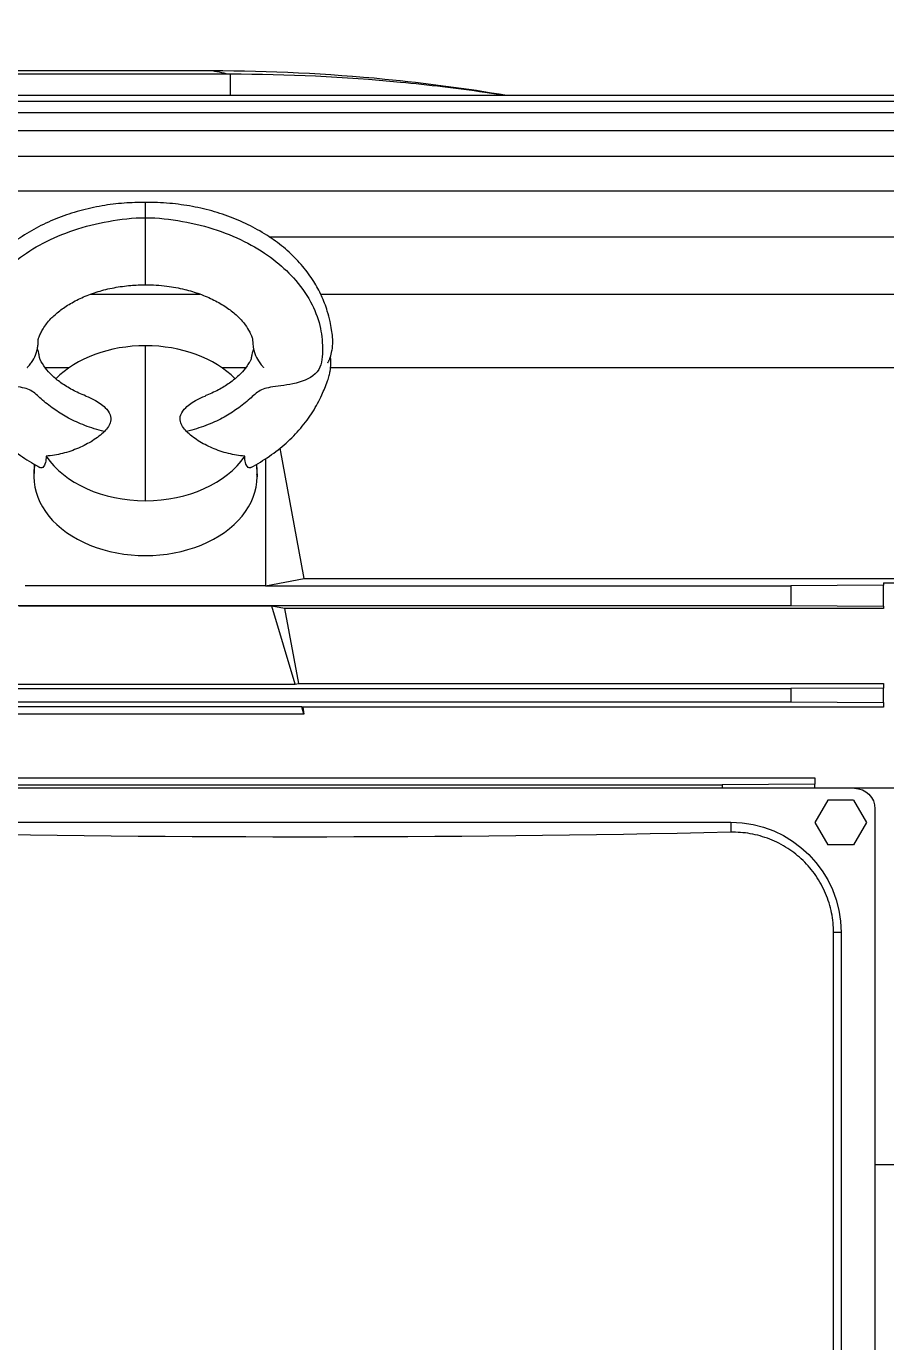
# Model space of a CAD drawing. Header units: millimetres. Extents: x -2122 to 22797, y 3569 to 89276.
# Drawn here: x 21442.6 to 21692.9, y 9208.1 to 9591.1 of the extents above; entities that cross this region are included whole.
import ezdxf

# ---------------------------------------------------------------- set-up
doc = ezdxf.new("R2010")
doc.units = ezdxf.units.MM
doc.header["$LTSCALE"] = 20
doc.layers.add('IA-DIM', color=7, linetype='Continuous')
doc.layers.add('IA-TRAZ', color=8, linetype='Continuous', lineweight=5)
doc.styles.add('ING-AMB', font='romans.shx', dxfattribs={"width": 0.75, "oblique": 15})
doc.dimstyles.new('ING-AMB 20', dxfattribs={"dimscale": 20, "dimtxt": 3, "dimasz": 2.5, "dimexe": 1, "dimexo": 1, "dimgap": 1, "dimtad": 1, "dimdec": 0, "dimzin": 0, "dimdsep": 46, "dimtxsty": 'ING-AMB', "dimcen": 0.1, "dimclrd": 7, "dimclre": 7, "dimclrt": 2, "dimadec": 0, "dimazin": 0, "dimtfac": 1, "dimtdec": 0, "dimtmove": 0, "dimatfit": 0, "dimfxl": 1.25, "dimtolj": 1, "dimtzin": 0, "dimarcsym": 1})

# ---------------------------------------------------------------- blocks, each defined once
blk = doc.blocks.new('A$C9f9da7af')
at = {"color": 0, "linetype": 'Continuous', "lineweight": 0}
for p, q in [((-1960.69, -2847.22), (-1960.69, -2308.08)), ((-1943.98, -2862.23), (-1943.98, -2308.1)), ((-1930.63, -2938.43), (-1930.63, -2308.11)), ((-1920.5, -2938.42), (-1920.5, -2308.12)), ((-1913.03, -2938.42), (-1913.03, -2308.12)), ((-1907.82, -2938.42), (-1907.82, -2308.13)), ((-1904.47, -2938.42), (-1904.47, -2308.13)), ((-1902.75, -2940.27), (-1902.75, -2306.27)), ((-1982.09, -2844.32), (-1982.09, -2383.27)), ((-2043.48, -2852.05), (-2043.48, -2604.01)), ((-2044.82, -2683.27), (-2044.82, -2633.27)), ((-2214.2, -2685.77), (-2214.2, -2663.27)), ((-2104.52, -2703.27), (-2104.52, -2663.27)), ((-2080.96, -2683.27), (-2080.96, -2852.47)), ((-2079.62, -2683.27), (-2080.96, -2683.27)), ((-2079.45, -2710.27), (-2079.62, -2683.27)), ((-2079.62, -2683.27), (-2075.42, -2683.27)), ((-2075.42, -2683.27), (-2075.59, -2710.27)), ((-2074.08, -2683.27), (-2075.42, -2683.27)), ((-2074.08, -2853.73), (-2074.08, -2683.27)), ((-2052.21, -2683.27), (-2052.21, -2857.73)), ((-2051.58, -2683.27), (-2052.21, -2683.27)), ((-2051.42, -2710.27), (-2051.58, -2683.27)), ((-2051.58, -2683.27), (-2045.46, -2683.27)), ((-2045.46, -2683.27), (-2045.62, -2710.27)), ((-2044.82, -2683.27), (-2045.46, -2683.27)), ((-2110.61, -2685.77), (-2443.59, -2685.77)), ((-2114.61, -2688.27), (-2121.11, -2692.02)), ((-2108.11, -2692.02), (-2114.61, -2688.27)), ((-2121.11, -2692.02), (-2121.11, -2699.52)), ((-2108.11, -2692.02), (-2108.11, -2699.52)), ((-2104.61, -2691.77), (-2104.61, -3014.77)), ((-2146.61, -2695.66), (-2320.68, -2695.66)), ((-2146.61, -2695.66), (-2146.61, -2697.83)), ((-2319.71, -2697.83), (-2146.61, -2697.83)), ((-2114.61, -2703.28), (-2121.11, -2699.52)), ((-2108.11, -2699.52), (-2114.61, -2703.28)), ((-2104.61, -2703.27), (-2103.44, -2703.27)), ((-2103.44, -2703.27), (-2103.6, -2730.27)), ((-2101.54, -2703.27), (-2103.44, -2703.27)), ((-2101.54, -3040.22), (-2101.54, -2703.27)), ((-2079.45, -2938.53), (-2079.45, -2710.27)), ((-2075.59, -2710.27), (-2079.45, -2710.27)), ((-2075.59, -2938.46), (-2075.59, -2710.27)), ((-2051.42, -2938.59), (-2051.42, -2710.27)), ((-2045.62, -2710.27), (-2051.42, -2710.27)), ((-2045.62, -2863.27), (-2045.62, -2710.27)), ((-2114.49, -2727.77), (-2117.41, -2727.77)), ((-2114.49, -2978.77), (-2114.49, -2727.77)), ((-2103.6, -2730.27), (-2104.61, -2730.27)), ((-2103.6, -2938.44), (-2103.6, -2730.27)), ((-2083.05, -2852.09), (-2083.05, -2944.46)), ((-2080.96, -2852.47), (-2083.05, -2852.09)), ((-2083.05, -2852.09), (-2080.91, -2852.73)), ((-2080.96, -2852.47), (-2080.91, -2852.73)), ((-2080.91, -2852.73), (-2080.91, -2943.82)), ((-2074.26, -2854.71), (-2074.08, -2853.73)), ((-2052.21, -2857.73), (-2074.08, -2853.73)), ((-2045.62, -2863.27), (-2043.48, -2852.05)), ((-2043.48, -2852.05), (-2005.51, -2858.99)), ((-2074.26, -2941.83), (-2074.26, -2854.71)), ((-2074.26, -2854.71), (-2051.54, -2861.5)), ((-2052.21, -2857.73), (-2051.54, -2861.5)), ((-2051.54, -2861.5), (-2051.54, -2935.04)), ((-2045.62, -2863.27), (-2045.62, -2933.27)), ((-2008.64, -2863.27), (-2045.62, -2863.27)), ((-2010.26, -2865.9), (-2013.86, -2865.77)), ((-2010.25, -2865.89), (-2013.26, -2865.78)), ((-1982.09, -2876.05), (-1982.09, -2869.02)), ((-1902.75, -2873.46), (-1896.67, -2873.46)), ((-1896.67, -2873.46), (-1896.67, -2964.11)), ((-1895.61, -2956.89), (-1895.61, -2878.85)), ((-1960.69, -2914.19), (-1960.69, -2882.35)), ((-2020.88, -2898.27), (-1975.73, -2898.27)), ((-1982.09, -2927.52), (-1982.09, -2920.49)), ((-2010.26, -2930.64), (-2013.86, -2930.77)), ((-2010.25, -2930.65), (-2013.26, -2930.76))]:
    blk.add_line(p, q, dxfattribs=at)
for centre, radius in [((-2110.61, -2691.77), 6), ((-2146.61, -2727.77), 32.12)]:
    blk.add_arc(centre, radius, 0, 90, dxfattribs=at)
blk.add_ellipse((-1942.48, -2853.27), major_axis=(0, 1000), ratio=0.176327, start_param=1.444965, end_param=1.696628, dxfattribs=at)
at = {"color": 0, "linetype": 'Continuous', "lineweight": 0, "extrusion": (0, 0, -1)}
for centre, major_axis, start_param, end_param in [((-2013.86, -2898.27), (0, -32.5), 0, 3.141593), ((-2013.86, -2898.27), (0, 32.5), 0, 0.026189), ((-1998.3, -2898.27), (0, 31.92), -1.570796, -0.437867), ((-1998.3, -2898.27), (0, -31.92), -2.529908, -1.570796), ((-1998.3, -2898.27), (0, 31.92), -2.703725, -1.570796), ((-1998.3, -2898.27), (0, -31.92), -1.570796, -0.611683), ((-2013.86, -2898.27), (0, -32.5), -0.026189, 0)]:
    blk.add_ellipse(centre, major_axis=major_axis, ratio=0.707107, start_param=start_param, end_param=end_param, dxfattribs=at)
at = {"color": 0, "linetype": 'Continuous', "lineweight": 0}
for points, knots in [([(-2146.61, -2697.83), (-2144.73, -2697.83), (-2142.8, -2698.01), (-2138.95, -2698.79), (-2137.04, -2699.37), (-2133.39, -2700.93), (-2131.64, -2701.89), (-2128.43, -2704.12), (-2126.95, -2705.38), (-2124.36, -2708.05), (-2123.16, -2709.56), (-2121.05, -2712.83), (-2120.14, -2714.59), (-2118.71, -2718.26), (-2118.17, -2720.16), (-2117.51, -2723.99), (-2117.37, -2725.92), (-2117.41, -2727.77)], [0, 0, 0, 0, 0.562569, 0.562569, 1.125139, 1.125139, 1.687708, 1.687708, 2.250277, 2.250277, 2.811294, 2.811294, 3.37231, 3.37231, 3.933326, 3.933326, 4.494343, 4.494343, 4.494343, 4.494343]), ([(-1895.61, -2878.85), (-1895.61, -2862.05), (-1896.42, -2845.25), (-1899.21, -2816.65), (-1900.78, -2804.81), (-1902.75, -2793.03)], [0, 0, 0, 0, 5.040249, 5.040249, 8.62143, 8.62143, 8.62143, 8.62143]), ([(-1902.75, -2794.2), (-1902.48, -2795.94), (-1902.22, -2797.68), (-1900.79, -2807.6), (-1899.81, -2815.8), (-1897.46, -2840.44), (-1896.67, -2856.92), (-1896.67, -2873.46)], [0.01952465, 0.01952465, 0.01952465, 0.01952465, 0.02480999, 0.02480999, 0.04961998, 0.04961998, 0.09923996, 0.09923996, 0.09923996, 0.09923996]), ([(-2011.16, -2867.54), (-2010.17, -2865.68), (-2009.08, -2863.88), (-2006.71, -2860.45), (-2005.43, -2858.82), (-2002.71, -2855.77), (-2001.27, -2854.36), (-1998.25, -2851.77), (-1996.65, -2850.59), (-1993.37, -2848.52), (-1991.67, -2847.64), (-1988.74, -2846.3), (-1987.47, -2845.74), (-1985.45, -2845.05), (-1984.92, -2844.89), (-1983.97, -2844.64), (-1983.56, -2844.55), (-1982.46, -2844.35), (-1981.76, -2844.27), (-1980.43, -2844.24), (-1979.79, -2844.28), (-1979.1, -2844.38), (-1979.04, -2844.39), (-1978.99, -2844.4)], [0, 0, 0, 0, 6.70331, 6.70331, 13.46585, 13.46585, 20.157134, 20.157134, 26.783369, 26.783369, 33.195757, 33.195757, 38.408734, 38.408734, 40.13211, 40.13211, 41.404588, 41.404588, 43.488878, 43.488878, 45.546358, 45.546358, 45.716648, 45.716648, 45.716648, 45.716648]), ([(-1980.75, -2845.17), (-1980.75, -2845.17), (-1980.75, -2845.17), (-1980.75, -2845.17), (-1980.74, -2845.16), (-1980.71, -2845.15), (-1980.7, -2845.14), (-1980.67, -2845.13), (-1980.66, -2845.12), (-1980.6, -2845.09), (-1980.56, -2845.07), (-1980.42, -2845), (-1980.31, -2844.95), (-1980.11, -2844.85), (-1980.01, -2844.81), (-1979.65, -2844.65), (-1979.39, -2844.54), (-1978.52, -2844.23), (-1977.89, -2844.06), (-1976.77, -2843.84), (-1976.27, -2843.78), (-1974.93, -2843.68), (-1974.07, -2843.7), (-1972.49, -2843.82), (-1971.75, -2843.92), (-1970.21, -2844.17), (-1969.43, -2844.34), (-1967.68, -2844.74), (-1966.65, -2845), (-1964.13, -2845.76), (-1962.61, -2846.33), (-1959.72, -2847.66), (-1958.34, -2848.41), (-1955.5, -2850.2), (-1954.04, -2851.27), (-1951.19, -2853.65), (-1949.81, -2854.99), (-1947.19, -2857.86), (-1945.95, -2859.41), (-1943.63, -2862.7), (-1942.54, -2864.45), (-1940.56, -2868.11), (-1939.65, -2870.03), (-1938.04, -2874), (-1937.32, -2876.05), (-1936.1, -2880.26), (-1935.58, -2882.42), (-1934.77, -2886.78), (-1934.47, -2888.99), (-1934.07, -2893.55), (-1933.98, -2895.92), (-1933.98, -2898.27)], [56.273181, 56.273181, 56.273181, 56.273181, 56.304984, 56.304984, 56.474258, 56.474258, 56.558373, 56.558373, 56.642515, 56.642515, 56.812596, 56.812596, 57.152918, 57.152918, 57.492355, 57.492355, 58.333223, 58.333223, 60.307208, 60.307208, 61.821527, 61.821527, 64.346122, 64.346122, 66.748445, 66.748445, 69.656619, 69.656619, 73.472337, 73.472337, 78.956057, 78.956057, 84.36528, 84.36528, 90.565515, 90.565515, 97.053231, 97.053231, 103.629011, 103.629011, 110.325712, 110.325712, 117.064705, 117.064705, 123.831822, 123.831822, 130.607758, 130.607758, 137.348146, 137.348146, 144.416433, 144.416433, 144.416433, 144.416433]), ([(-1938.45, -2898.27), (-1938.45, -2894.66), (-1939.29, -2887.49), (-1941.79, -2877.37), (-1945.61, -2868.4), (-1950.36, -2860.93), (-1956.09, -2854.68), (-1962.57, -2850.03), (-1969.64, -2847.2), (-1976.16, -2846.53), (-1986.08, -2847.07), (-1987.49, -2860.37), (-1988.39, -2864.97), (-1991.33, -2867.9), (-1994.02, -2871.3), (-1996.61, -2875.35), (-1998.83, -2880), (-2000.08, -2883.84), (-2000.63, -2886.04), (-2000.69, -2886.31)], [0, 0, 0, 0, 0.0292678, 0.0579911, 0.0856446, 0.1118316, 0.1363053, 0.1643279, 0.1895917, 0.2124347, 0.2337375, 0.2806189, 0.3077764, 0.3335005, 0.3617153, 0.3863848, 0.4128562, 0.4409003, 0.4448176, 0.4448176, 0.4448176, 0.4448176]), ([(-1957.97, -2898.27), (-1957.97, -2896.19), (-1958.1, -2894.1), (-1958.59, -2890.28), (-1958.91, -2888.52), (-1959.69, -2885.33), (-1960.14, -2883.86), (-1961.17, -2881.01), (-1961.77, -2879.62), (-1963.06, -2877.05), (-1963.76, -2875.86), (-1965.21, -2873.72), (-1965.97, -2872.75), (-1967.54, -2871.01), (-1968.34, -2870.25), (-1969.8, -2869.08), (-1970.46, -2868.64), (-1971.59, -2868), (-1971.99, -2867.79), (-1972.7, -2867.45), (-1972.96, -2867.34), (-1973.39, -2867.16), (-1973.53, -2867.11), (-1973.69, -2867.07), (-1973.61, -2867.08), (-1973.66, -2867.08), (-1973.69, -2867.07), (-1973.79, -2867.07), (-1973.84, -2867.06), (-1974, -2867.06), (-1974.13, -2867.05), (-1974.38, -2867.04), (-1974.51, -2867.03), (-1974.8, -2867.02), (-1974.95, -2867.01), (-1975.31, -2866.98), (-1975.52, -2866.95), (-1976.04, -2866.89), (-1976.34, -2866.84), (-1977.12, -2866.68), (-1977.59, -2866.55), (-1978.77, -2866.14), (-1979.46, -2865.8), (-1980.5, -2865.14), (-1980.87, -2864.87), (-1981.4, -2864.45), (-1981.55, -2864.32), (-1981.78, -2864.11), (-1981.86, -2864.05), (-1981.95, -2863.96), (-1981.97, -2863.94), (-1982.01, -2863.91), (-1982.02, -2863.89), (-1982.04, -2863.87), (-1982.05, -2863.86), (-1982.06, -2863.86), (-1982.07, -2863.85), (-1982.07, -2863.85), (-1982.07, -2863.84), (-1982.07, -2863.84)], [0, 0, 0, 0, 6.241322, 6.241322, 11.637634, 11.637634, 16.466603, 16.466603, 21.469827, 21.469827, 26.38303, 26.38303, 31.232256, 31.232256, 36.188949, 36.188949, 40.721166, 40.721166, 43.072734, 43.072734, 44.698454, 44.698454, 46.820561, 46.820561, 49.28898, 49.28898, 49.925491, 49.925491, 50.307323, 50.307323, 50.835143, 50.835143, 51.261589, 51.261589, 51.727841, 51.727841, 52.352227, 52.352227, 53.298003, 53.298003, 54.871987, 54.871987, 57.459727, 57.459727, 58.927819, 58.927819, 59.560267, 59.560267, 59.851815, 59.851815, 59.939693, 59.939693, 60.018545, 60.018545, 60.057747, 60.057747, 60.096993, 60.096993, 60.148785, 60.148785, 60.148785, 60.148785]), ([(-2011.16, -2867.54), (-2011.35, -2867.9), (-2011.29, -2868.26), (-2010.75, -2868.74), (-2010.42, -2868.95), (-2009.24, -2869.25), (-2008.6, -2869.33), (-2007.87, -2869.36)], [-1.374102, -1.374102, -1.374102, -1.374102, -0.680294, -0.680294, -0.307676, -0.307676, -0.000001, -0.000001, -0.000001, -0.000001]), ([(-1976.57, -2866.79), (-1976.61, -2866.81), (-1976.66, -2866.82), (-1977.09, -2866.98), (-1977.51, -2867.1), (-1978.15, -2867.25), (-1978.37, -2867.29), (-1978.67, -2867.35), (-1978.76, -2867.36), (-1978.97, -2867.4), (-1979.09, -2867.42), (-1979.27, -2867.45), (-1979.35, -2867.47), (-1979.48, -2867.49), (-1979.54, -2867.5), (-1979.63, -2867.52), (-1979.66, -2867.53), (-1979.69, -2867.54), (-1979.65, -2867.53), (-1979.68, -2867.54), (-1979.75, -2867.56), (-1980.04, -2867.7), (-1980.32, -2867.84), (-1981.02, -2868.26), (-1981.45, -2868.55), (-1982.5, -2869.32), (-1983.13, -2869.84), (-1984.62, -2871.26), (-1985.49, -2872.26), (-1987.04, -2874.38), (-1987.72, -2875.44), (-1989, -2877.77), (-1989.61, -2879.04), (-1990.23, -2880.56), (-1990.3, -2880.73), (-1990.37, -2880.9)], [86.241351, 86.241351, 86.241351, 86.241351, 86.397256, 86.397256, 87.725769, 87.725769, 88.378954, 88.378954, 88.676042, 88.676042, 89.113802, 89.113802, 89.527666, 89.527666, 90.041241, 90.041241, 90.800701, 90.800701, 92.09481, 92.09481, 93.631183, 93.631183, 96.010451, 96.010451, 98.789957, 98.789957, 103.002152, 103.002152, 108.878238, 108.878238, 113.719318, 113.719318, 118.665431, 118.665431, 119.290855, 119.290855, 119.290855, 119.290855]), ([(-2007.87, -2869.36), (-2007.77, -2870.96), (-2007.5, -2872.56), (-2006.71, -2875.72), (-2006.17, -2877.29), (-2004.91, -2880.23), (-2004.18, -2881.62), (-2002.58, -2884.16), (-2001.67, -2885.36), (-2000.69, -2886.31)], [-1.947603, -1.947603, -1.947603, -1.947603, -1.468922, -1.468922, -0.972524, -0.972524, -0.485458, -0.485458, 0, 0, 0, 0]), ([(-2000.69, -2886.31), (-2000.23, -2886.76), (-1999.74, -2887.16), (-1998.76, -2887.77), (-1998.27, -2887.99), (-1997.13, -2888.24), (-1996.51, -2888.2), (-1995.07, -2887.69), (-1994.36, -2887.13), (-1992.91, -2885.66), (-1992.12, -2884.5), (-1991.08, -2882.57), (-1990.71, -2881.77), (-1990.37, -2880.9)], [-5.081831, -5.081831, -5.081831, -5.081831, -4.692062, -4.692062, -4.332552, -4.332552, -3.872471, -3.872471, -3.253, -3.253, -2.298679, -2.298679, -1.735144, -1.735144, -1.735144, -1.735144]), ([(-2000.69, -2910.24), (-2000.63, -2910.51), (-2000.08, -2912.7), (-1998.83, -2916.54), (-1996.61, -2921.19), (-1994.02, -2925.25), (-1991.33, -2928.64), (-1988.39, -2931.57), (-1987.49, -2936.17), (-1986.08, -2949.47), (-1976.16, -2950.01), (-1969.64, -2949.35), (-1962.57, -2946.51), (-1956.09, -2941.87), (-1950.36, -2935.61), (-1945.61, -2928.14), (-1941.79, -2919.18), (-1939.29, -2909.05), (-1938.45, -2901.89), (-1938.45, -2898.27)], [0.5551824, 0.5551824, 0.5551824, 0.5551824, 0.5590997, 0.5871438, 0.6136152, 0.6382847, 0.6664995, 0.6922236, 0.7193811, 0.7662625, 0.7875653, 0.8104083, 0.8356721, 0.8636947, 0.8881684, 0.9143554, 0.9420089, 0.9707322, 1, 1, 1, 1]), ([(-1933.98, -2898.27), (-1933.98, -2900.35), (-1934.05, -2902.43), (-1934.37, -2906.64), (-1934.63, -2908.78), (-1935.36, -2913.1), (-1935.85, -2915.29), (-1937.02, -2919.53), (-1937.7, -2921.59), (-1939.25, -2925.6), (-1940.13, -2927.55), (-1942.08, -2931.29), (-1943.14, -2933.09), (-1945.46, -2936.49), (-1946.7, -2938.1), (-1949.36, -2941.11), (-1950.78, -2942.51), (-1953.73, -2945.04), (-1955.27, -2946.19), (-1958.47, -2948.22), (-1960.14, -2949.12), (-1963.54, -2950.59), (-1965.26, -2951.16), (-1968.36, -2951.98), (-1969.71, -2952.3), (-1972.32, -2952.71), (-1973.45, -2952.83), (-1975.5, -2952.84), (-1976.44, -2952.76), (-1978.1, -2952.44), (-1978.85, -2952.21), (-1979.8, -2951.83), (-1980.02, -2951.73), (-1980.3, -2951.6), (-1980.38, -2951.56), (-1980.51, -2951.49), (-1980.57, -2951.47), (-1980.65, -2951.43), (-1980.68, -2951.41), (-1980.73, -2951.39), (-1980.74, -2951.38), (-1980.75, -2951.37), (-1980.75, -2951.37), (-1980.75, -2951.37)], [0, 0, 0, 0, 6.232532, 6.232532, 12.733314, 12.733314, 19.547935, 19.547935, 26.296577, 26.296577, 33.062516, 33.062516, 39.835086, 39.835086, 46.579074, 46.579074, 53.284736, 53.284736, 59.875005, 59.875005, 66.371436, 66.371436, 72.538436, 72.538436, 77.94806, 77.94806, 81.412317, 81.412317, 84.160847, 84.160847, 86.557728, 86.557728, 87.251756, 87.251756, 87.516947, 87.516947, 87.707103, 87.707103, 87.865635, 87.865635, 88.023959, 88.023959, 88.116447, 88.116447, 88.116447, 88.116447]), ([(-1973.67, -2929.47), (-1973.67, -2929.47), (-1973.67, -2929.47), (-1973.65, -2929.46), (-1973.6, -2929.45), (-1973.4, -2929.38), (-1973.27, -2929.34), (-1972.82, -2929.14), (-1972.39, -2928.94), (-1971.58, -2928.53), (-1971.17, -2928.31), (-1969.77, -2927.46), (-1968.84, -2926.76), (-1967.08, -2925.06), (-1966.31, -2924.2), (-1964.83, -2922.3), (-1964.12, -2921.25), (-1962.75, -2918.92), (-1962.11, -2917.65), (-1960.95, -2914.96), (-1960.42, -2913.54), (-1959.52, -2910.57), (-1959.13, -2909.01), (-1958.52, -2905.83), (-1958.3, -2904.19), (-1958.03, -2901.13), (-1957.97, -2899.7), (-1957.97, -2898.27)], [71.142737, 71.142737, 71.142737, 71.142737, 71.541877, 71.541877, 73.294725, 73.294725, 74.734494, 74.734494, 76.98665, 76.98665, 79.427278, 79.427278, 85.768422, 85.768422, 90.510742, 90.510742, 95.294609, 95.294609, 100.196793, 100.196793, 105.072606, 105.072606, 110.040007, 110.040007, 114.992076, 114.992076, 119.275953, 119.275953, 119.275953, 119.275953]), ([(-1957.97, -2898.27), (-1957.97, -2898.27), (-1957.11, -2898.27), (-1951.17, -2898.27), (-1943.61, -2898.27), (-1938.45, -2898.27)], [0.1426036, 0.1426036, 0.1426036, 0.1426036, 0.25, 0.25, 0.5, 0.5, 0.5, 0.5]), ([(-2000.69, -2910.24), (-2001.67, -2911.18), (-2002.58, -2912.39), (-2004.18, -2914.92), (-2004.9, -2916.31), (-2006.16, -2919.25), (-2006.71, -2920.82), (-2007.5, -2923.99), (-2007.77, -2925.58), (-2007.87, -2927.18)], [-1.964132, -1.964132, -1.964132, -1.964132, -1.474787, -1.474787, -0.983813, -0.983813, -0.482966, -0.482966, -0.000001, -0.000001, -0.000001, -0.000001]), ([(-1990.37, -2915.64), (-1990.71, -2914.77), (-1991.08, -2913.97), (-1992.12, -2912.04), (-1992.91, -2910.88), (-1994.36, -2909.41), (-1995.07, -2908.85), (-1996.51, -2908.35), (-1997.13, -2908.3), (-1998.27, -2908.55), (-1998.76, -2908.77), (-1999.74, -2909.38), (-2000.23, -2909.79), (-2000.69, -2910.24)], [-1.977343, -1.977343, -1.977343, -1.977343, -1.643436, -1.643436, -1.079952, -1.079952, -0.714099, -0.714099, -0.442328, -0.442328, -0.230091, -0.230091, 0, 0, 0, 0]), ([(-1990.37, -2915.64), (-1989.83, -2917.02), (-1989.23, -2918.32), (-1987.94, -2920.74), (-1987.24, -2921.87), (-1985.81, -2923.87), (-1985.07, -2924.77), (-1983.65, -2926.24), (-1982.95, -2926.86), (-1981.39, -2928.06), (-1980.41, -2928.66), (-1979.79, -2928.96), (-1979.7, -2929), (-1979.65, -2929.02), (-1979.68, -2929.01), (-1979.68, -2929.01), (-1979.66, -2929.01), (-1979.55, -2929.04), (-1979.47, -2929.05), (-1979.29, -2929.09), (-1979.21, -2929.1), (-1979.01, -2929.13), (-1978.88, -2929.16), (-1978.61, -2929.21), (-1978.48, -2929.23), (-1978.19, -2929.29), (-1978.03, -2929.32), (-1977.65, -2929.41), (-1977.43, -2929.47), (-1977, -2929.6), (-1976.78, -2929.67), (-1976.57, -2929.75)], [0, 0, 0, 0, 4.988184, 4.988184, 9.999875, 9.999875, 14.956791, 14.956791, 19.671734, 19.671734, 25.345101, 25.345101, 27.054695, 27.054695, 28.245912, 28.245912, 29.130654, 29.130654, 29.869338, 29.869338, 30.240073, 30.240073, 30.723756, 30.723756, 31.133101, 31.133101, 31.613203, 31.613203, 32.301099, 32.301099, 33.033985, 33.033985, 33.033985, 33.033985]), ([(-2007.87, -2927.18), (-2008.6, -2927.21), (-2009.24, -2927.29), (-2010.41, -2927.59), (-2010.75, -2927.8), (-2011.29, -2928.28), (-2011.35, -2928.64), (-2011.17, -2929), (-2011.17, -2929), (-2011.16, -2929)], [-1.857056, -1.857056, -1.857056, -1.857056, -1.6701392, -1.6701392, -1.4439543, -1.4439543, -1.0223219, -1.0223219, -1.0215044, -1.0215044, -1.0215044, -1.0215044]), ([(-1978.99, -2952.14), (-1979.57, -2952.24), (-1980.15, -2952.29), (-1981.21, -2952.29), (-1981.71, -2952.27), (-1982.94, -2952.13), (-1983.69, -2951.98), (-1985.03, -2951.63), (-1985.65, -2951.43), (-1986.96, -2950.97), (-1987.66, -2950.69), (-1989.2, -2950.04), (-1990.05, -2949.66), (-1991.98, -2948.73), (-1993.03, -2948.18), (-1995.46, -2946.74), (-1996.83, -2945.81), (-1999.61, -2943.66), (-2001.01, -2942.41), (-2003.74, -2939.67), (-2005.07, -2938.16), (-2007.55, -2934.95), (-2008.71, -2933.24), (-2010.26, -2930.65), (-2010.72, -2929.83), (-2011.16, -2929)], [98.673264, 98.673264, 98.673264, 98.673264, 100.528471, 100.528471, 102.038287, 102.038287, 104.27631, 104.27631, 106.288165, 106.288165, 108.874137, 108.874137, 112.351196, 112.351196, 116.395046, 116.395046, 121.905985, 121.905985, 128.173417, 128.173417, 134.757715, 134.757715, 141.412866, 141.412866, 144.401463, 144.401463, 144.401463, 144.401463]), ([(-1982.07, -2932.7), (-1982.07, -2932.7), (-1982.07, -2932.7), (-1982.07, -2932.7), (-1982.07, -2932.69), (-1982.06, -2932.69), (-1982.06, -2932.69), (-1982.05, -2932.67), (-1982.04, -2932.66), (-1982.01, -2932.64), (-1982, -2932.63), (-1981.92, -2932.56), (-1981.86, -2932.5), (-1981.73, -2932.39), (-1981.67, -2932.33), (-1981.45, -2932.14), (-1981.28, -2932), (-1980.76, -2931.59), (-1980.4, -2931.34), (-1979.35, -2930.69), (-1978.65, -2930.35), (-1977.48, -2929.96), (-1977.05, -2929.85), (-1976.19, -2929.68), (-1975.77, -2929.61), (-1975.12, -2929.55), (-1974.89, -2929.53), (-1974.57, -2929.51), (-1974.46, -2929.51), (-1974.22, -2929.5), (-1974.1, -2929.49), (-1973.91, -2929.48), (-1973.84, -2929.48), (-1973.73, -2929.47), (-1973.69, -2929.47), (-1973.67, -2929.47), (-1973.66, -2929.47), (-1973.66, -2929.47)], [59.127294, 59.127294, 59.127294, 59.127294, 59.157859, 59.157859, 59.189071, 59.189071, 59.220322, 59.220322, 59.283794, 59.283794, 59.346516, 59.346516, 59.602031, 59.602031, 59.85123, 59.85123, 60.503225, 60.503225, 61.933011, 61.933011, 64.571794, 64.571794, 66.02247, 66.02247, 67.302786, 67.302786, 67.979231, 67.979231, 68.322511, 68.322511, 68.813912, 68.813912, 69.237427, 69.237427, 69.717351, 69.717351, 69.798667, 69.798667, 69.798667, 69.798667])]:
    blk.add_open_spline(points, degree=3, knots=knots, dxfattribs=at)
for points in [[(-1895.61, -2878.85), (-1895.96, -2877.06), (-1896.32, -2875.26), (-1896.67, -2873.46)], [(-1938.45, -2898.27), (-1935.51, -2898.27), (-1933.98, -2898.27), (-1933.98, -2898.27)]]:
    blk.add_open_spline(points, degree=3, dxfattribs=at)
blk = doc.blocks.new('*D70')
at = {"layer": 'Defpoints', "color": 0, "transparency": 16777216}
for p in [(22459.38, 10023.87), (19311.32, 9341.38), (22459.38, 9303.02)]:
    blk.add_point(p, dxfattribs=at)
at = {"layer": 'IA-DIM', "color": 7, "lineweight": -2, "transparency": 16777216}
for p, q in [((19311.32, 9361.38), (19311.32, 10043.87)), ((22459.38, 9323.02), (22459.38, 10043.87)), ((19361.32, 10023.87), (22409.38, 10023.87))]:
    blk.add_line(p, q, dxfattribs=at)
at = {"layer": 'IA-DIM', "color": 7, "transparency": 16777216}
for points in [[(19361.32, 10032.2), (19361.32, 10015.54), (19311.32, 10023.87)], [(22409.38, 10032.2), (22409.38, 10015.54), (22459.38, 10023.87)]]:
    blk.add_solid(points, dxfattribs=at)
at = {"layer": 'IA-DIM', "color": 2, "transparency": 16777216, "insert": (20885.35, 10073.87), "char_height": 60, "attachment_point": 5, "style": 'ING-AMB'}
blk.add_mtext('\\A1;3148', dxfattribs=at)

msp = doc.modelspace()

# ---------------------------------------------------------------- block references
at = {"layer": 'IA-TRAZ', "xscale": -1, "rotation": 270}
msp.add_blockref('A$C9f9da7af', (24375.59, 11473.85), dxfattribs=at)

# ---------------------------------------------------------------- dimensions: what is measured, and where the dimension line sits
at = {"layer": 'IA-DIM'}
dim = msp.add_linear_dim(base=(22459.38, 10023.87), p1=(19311.32, 9341.38), p2=(22459.38, 9303.02), dimstyle='ING-AMB 20', override={"dimpost": '\\X'}, dxfattribs=at)
dim.commit()
dim.dimension.update_dxf_attribs({"geometry": '*D70', "text_midpoint": (20885.35, 10073.87)})

doc.saveas('drawing.dxf')
